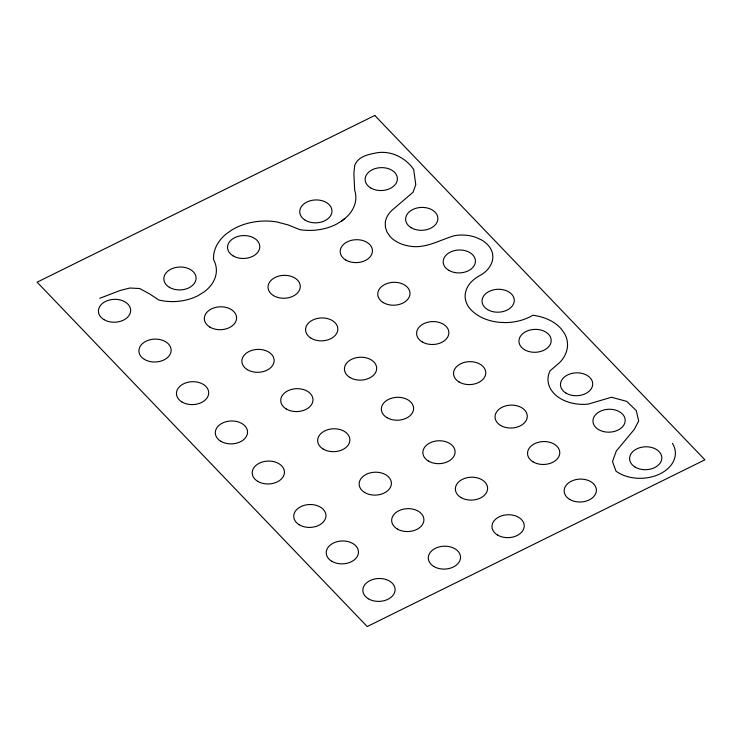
<?xml version="1.0" encoding="UTF-8"?>
<svg xmlns="http://www.w3.org/2000/svg" width="742" height="742" viewBox="0 0 742 742"><rect width="100%" height="100%" fill="white"/><g stroke="black" fill="none" stroke-linecap="round" stroke-linejoin="round"><path stroke-width="1.11" d="M344.752 218.547L341.441 221.135M99.725 298.312L120.352 290.428L129.85 288.026L139.7 288.536L149.801 294.036L158.853 300.009A42.795 30.366 -2.2 0 0 197.808 295.789L204.05 291.958A42.795 30.366 -2.2 0 0 213.557 259.589A50.744 36.006 -2.2 0 1 226.579 233.647L232.302 229.686A50.744 36.006 -2.2 0 1 276.896 221.941L288.091 224.909L299.926 229.695A45.225 32.092 -2.2 0 0 336.562 224.121L342.452 220.513L347.423 216.265A45.225 32.092 -2.2 0 0 354.667 190.165L353.869 173.313L354.741 165.262C358.636 155.792 369.21 154.299 378.03 152.602C391.98 150.876 405.911 158.065 413.693 169.538L415.77 184.73L413.053 192.252L392.611 209.717A32.156 22.817 -2.2 0 0 385.265 222.683L385.432 227.358L386.934 231.884L389.717 236.077A32.156 22.817 -2.2 0 0 410.586 246.298C426.001 248.579 440.025 239.944 454.271 235.696A31.86 22.603 -2.2 0 1 475.437 237.208L481.475 239.916A31.86 22.603 -2.2 0 1 492.326 252.753C494.849 262.38 487.902 271.424 479.684 275.653A35.069 24.885 -2.2 0 0 466.347 289.593L465.41 292.942A35.069 24.885 -2.2 0 0 470.372 309.117A42.025 29.819 -2.2 0 0 499.255 322.306L505.2 322.584A42.025 29.819 -2.2 0 0 532.821 315.248A43.342 30.756 -2.2 0 1 561.193 328.836L564.393 333.288A43.342 30.756 -2.2 0 1 559.867 362.356L550.054 370.824A36.117 25.627 -2.2 0 0 588.174 404.121L611.454 397.258L626.749 401.376L636.265 410.604L638.667 420.992L634.336 429.34L616.305 450.997L612.502 461.57L616.027 471.198A34.438 24.44 -2.2 0 0 660.092 473.823A34.438 24.44 -2.2 0 0 672.428 443.354M374.793 115.455L37.1 282.183L367.207 626.545L704.9 459.817L374.793 115.455M635.069 467.061A16.138 11.455 -2.2 0 0 661.53 460.179A16.138 11.455 -2.2 0 0 640.513 447.5A16.138 11.455 -2.2 0 0 635.069 467.061M569.643 499.366A16.138 11.455 -2.2 0 0 596.095 492.484A16.138 11.455 -2.2 0 0 575.087 479.805A16.138 11.455 -2.2 0 0 569.643 499.366M497.465 535.001A16.138 11.455 -2.2 0 0 523.926 528.118A16.138 11.455 -2.2 0 0 502.918 515.44A16.138 11.455 -2.2 0 0 497.465 535.001M433.764 566.452A16.138 11.455 -2.2 0 0 460.226 559.57A16.138 11.455 -2.2 0 0 439.208 546.891A16.138 11.455 -2.2 0 0 433.764 566.452M368.338 598.757A16.138 11.455 -2.2 0 0 394.79 591.875A16.138 11.455 -2.2 0 0 373.782 579.196A16.138 11.455 -2.2 0 0 368.338 598.757M533.016 461.83A16.138 11.455 -2.2 0 0 559.477 454.948A16.138 11.455 -2.2 0 0 538.46 442.269A16.138 11.455 -2.2 0 0 533.016 461.83M331.711 561.221A16.138 11.455 -2.2 0 0 358.163 554.339A16.138 11.455 -2.2 0 0 337.156 541.66A16.138 11.455 -2.2 0 0 331.711 561.221M397.137 528.916A16.138 11.455 -2.2 0 0 423.599 522.034A16.138 11.455 -2.2 0 0 402.581 509.355A16.138 11.455 -2.2 0 0 397.137 528.916M460.847 497.465A16.138 11.455 -2.2 0 0 487.299 490.573A16.138 11.455 -2.2 0 0 466.291 477.904A16.138 11.455 -2.2 0 0 460.847 497.465M598.442 429.525A16.138 11.455 -2.2 0 0 624.903 422.643A16.138 11.455 -2.2 0 0 603.886 409.964A16.138 11.455 -2.2 0 0 598.442 429.525M428.347 461.023A16.138 11.455 -2.2 0 0 454.8 454.141A16.138 11.455 -2.2 0 0 433.792 441.462A16.138 11.455 -2.2 0 0 428.347 461.023M565.942 393.084A16.138 11.455 -2.2 0 0 592.404 386.202A16.138 11.455 -2.2 0 0 571.396 373.523A16.138 11.455 -2.2 0 0 565.942 393.084M500.516 425.389A16.138 11.455 -2.2 0 0 526.978 418.507A16.138 11.455 -2.2 0 0 505.961 405.828A16.138 11.455 -2.2 0 0 500.516 425.389M299.212 524.779A16.138 11.455 -2.2 0 0 325.664 517.897A16.138 11.455 -2.2 0 0 304.656 505.219A16.138 11.455 -2.2 0 0 299.212 524.779M364.637 492.475A16.138 11.455 -2.2 0 0 391.099 485.593A16.138 11.455 -2.2 0 0 370.082 472.914A16.138 11.455 -2.2 0 0 364.637 492.475M323.132 449.04A16.138 11.455 -2.2 0 0 349.584 442.149A16.138 11.455 -2.2 0 0 328.576 429.479A16.138 11.455 -2.2 0 0 323.132 449.04M524.436 349.649A16.138 11.455 -2.2 0 0 550.898 342.758A16.138 11.455 -2.2 0 0 529.881 330.079A16.138 11.455 -2.2 0 0 524.436 349.649M459.01 381.954A16.138 11.455 -2.2 0 0 485.463 375.062A16.138 11.455 -2.2 0 0 464.455 362.384A16.138 11.455 -2.2 0 0 459.01 381.954M386.832 417.588A16.138 11.455 -2.2 0 0 413.294 410.697A16.138 11.455 -2.2 0 0 392.277 398.018A16.138 11.455 -2.2 0 0 386.832 417.588M257.706 481.345A16.138 11.455 -2.2 0 0 284.158 474.453A16.138 11.455 -2.2 0 0 263.15 461.774A16.138 11.455 -2.2 0 0 257.706 481.345M422.096 341.858A16.138 11.455 -2.2 0 0 448.558 334.967A16.138 11.455 -2.2 0 0 427.54 322.288A16.138 11.455 -2.2 0 0 422.096 341.858M286.217 408.944A16.138 11.455 -2.2 0 0 312.679 402.053A16.138 11.455 -2.2 0 0 291.662 389.374A16.138 11.455 -2.2 0 0 286.217 408.944M487.522 309.553A16.138 11.455 -2.2 0 0 513.983 302.662A16.138 11.455 -2.2 0 0 492.976 289.983A16.138 11.455 -2.2 0 0 487.522 309.553M349.927 377.493A16.138 11.455 -2.2 0 0 376.38 370.601A16.138 11.455 -2.2 0 0 355.372 357.922A16.138 11.455 -2.2 0 0 349.927 377.493M220.791 441.249A16.138 11.455 -2.2 0 0 247.244 434.358A16.138 11.455 -2.2 0 0 226.236 421.679A16.138 11.455 -2.2 0 0 220.791 441.249M181.938 401.969A16.138 11.455 -2.2 0 0 208.391 395.078A16.138 11.455 -2.2 0 0 187.383 382.399A16.138 11.455 -2.2 0 0 181.938 401.969M311.065 338.213A16.138 11.455 -2.2 0 0 337.527 331.322A16.138 11.455 -2.2 0 0 316.519 318.643A16.138 11.455 -2.2 0 0 311.065 338.213M383.243 302.578A16.138 11.455 -2.2 0 0 409.695 295.687A16.138 11.455 -2.2 0 0 388.687 283.008A16.138 11.455 -2.2 0 0 383.243 302.578M448.669 270.273A16.138 11.455 -2.2 0 0 475.13 263.382A16.138 11.455 -2.2 0 0 454.113 250.703A16.138 11.455 -2.2 0 0 448.669 270.273M247.364 369.664A16.138 11.455 -2.2 0 0 273.826 362.773A16.138 11.455 -2.2 0 0 252.809 350.094A16.138 11.455 -2.2 0 0 247.364 369.664M345.689 259.978A16.138 11.455 -2.2 0 0 372.15 253.087A16.138 11.455 -2.2 0 0 351.133 240.408A16.138 11.455 -2.2 0 0 345.689 259.978M273.52 295.613A16.138 11.455 -2.2 0 0 299.972 288.721A16.138 11.455 -2.2 0 0 278.964 276.043A16.138 11.455 -2.2 0 0 273.52 295.613M411.114 227.673A16.138 11.455 -2.2 0 0 437.576 220.791A16.138 11.455 -2.2 0 0 416.559 208.112A16.138 11.455 -2.2 0 0 411.114 227.673M144.384 359.369A16.138 11.455 -2.2 0 0 170.836 352.487A16.138 11.455 -2.2 0 0 149.828 339.808A16.138 11.455 -2.2 0 0 144.384 359.369M209.81 327.064A16.138 11.455 -2.2 0 0 236.271 320.182A16.138 11.455 -2.2 0 0 215.254 307.503A16.138 11.455 -2.2 0 0 209.81 327.064M169.324 287.284A16.138 11.455 -2.2 0 0 195.786 280.402A16.138 11.455 -2.2 0 0 174.769 267.723A16.138 11.455 -2.2 0 0 169.324 287.284M103.899 319.589A16.138 11.455 -2.2 0 0 130.351 312.707A16.138 11.455 -2.2 0 0 109.343 300.028A16.138 11.455 -2.2 0 0 103.899 319.589M370.629 187.893A16.138 11.455 -2.2 0 0 397.091 181.011A16.138 11.455 -2.2 0 0 376.073 168.332A16.138 11.455 -2.2 0 0 370.629 187.893M305.203 220.198A16.138 11.455 -2.2 0 0 331.665 213.316A16.138 11.455 -2.2 0 0 310.648 200.637A16.138 11.455 -2.2 0 0 305.203 220.198M233.025 255.832A16.138 11.455 -2.2 0 0 259.487 248.941A16.138 11.455 -2.2 0 0 238.479 236.271A16.138 11.455 -2.2 0 0 233.025 255.832"/></g></svg>
